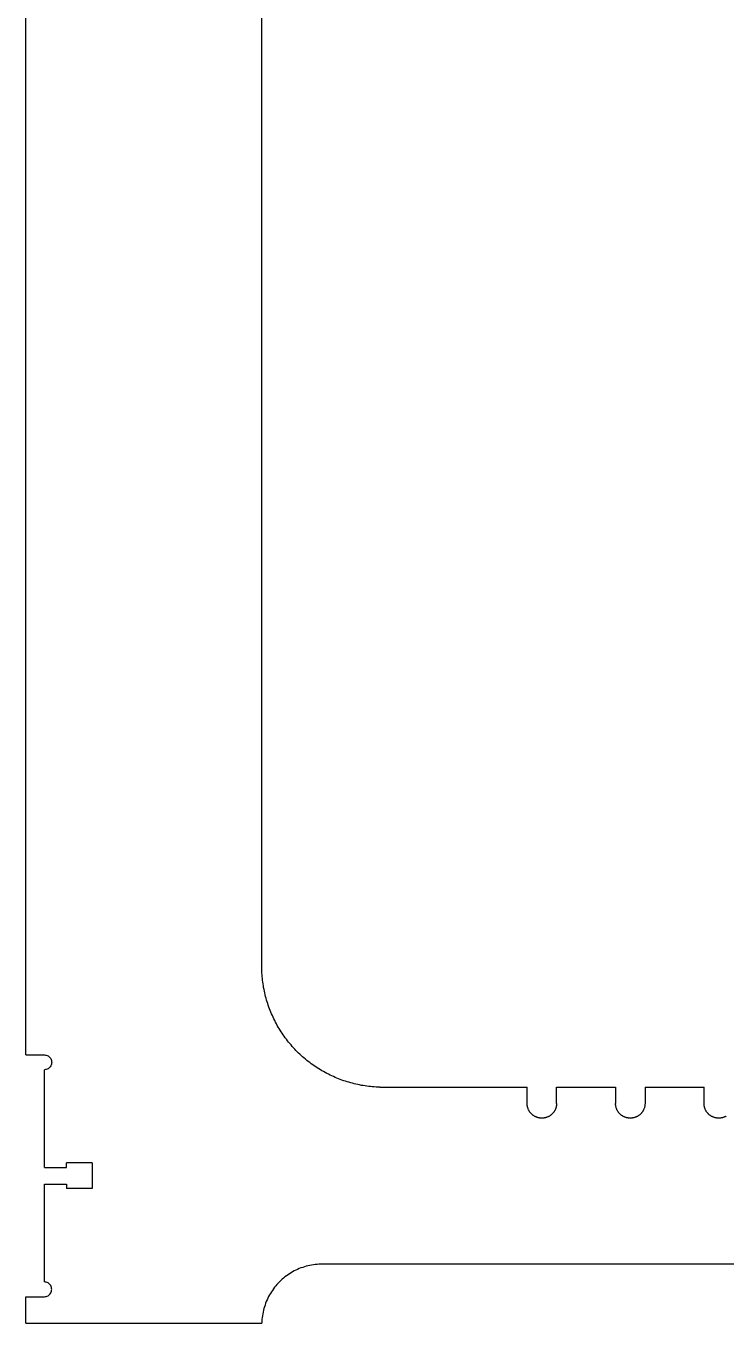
# Model space of a CAD drawing. Extents: x -100 to 100, y -46 to 46.
# Drawn here: x -21.87 to -10, y -45.92 to -23.92 of the extents above; entities that cross this region are included whole.
import ezdxf

# ---------------------------------------------------------------- set-up
doc = ezdxf.new("R2010")
doc.units = 0
doc.header["$MEASUREMENT"] = 0
doc.layers.get('0').update_dxf_attribs({"linetype": 'CONTINUOUS'})

msp = doc.modelspace()

# ---------------------------------------------------------------- linework, layer by layer
for p, q in [((-17.875, -39.917), (-17.875, -7.917)), ((-21.874, -41.37), (-21.874, -9.718)), ((-17.874, -39.948), (-17.875, -39.917)), ((-17.872, -39.979), (-17.874, -39.948)), ((-17.87, -40.01), (-17.872, -39.979)), ((-17.868, -40.041), (-17.87, -40.01)), ((-17.865, -40.072), (-17.868, -40.041)), ((-17.861, -40.103), (-17.865, -40.072)), ((-17.857, -40.134), (-17.861, -40.103)), ((-17.853, -40.165), (-17.857, -40.134)), ((-17.848, -40.196), (-17.853, -40.165)), ((-17.843, -40.227), (-17.848, -40.196)), ((-17.837, -40.257), (-17.843, -40.227)), ((-17.831, -40.288), (-17.837, -40.257)), ((-17.824, -40.318), (-17.831, -40.288)), ((-17.817, -40.349), (-17.824, -40.318)), ((-17.809, -40.379), (-17.817, -40.349)), ((-17.801, -40.409), (-17.809, -40.379)), ((-17.793, -40.439), (-17.801, -40.409)), ((-17.784, -40.469), (-17.793, -40.439)), ((-17.774, -40.499), (-17.784, -40.469)), ((-17.764, -40.528), (-17.774, -40.499)), ((-17.754, -40.558), (-17.764, -40.528)), ((-17.743, -40.587), (-17.754, -40.558)), ((-17.732, -40.616), (-17.743, -40.587)), ((-17.72, -40.645), (-17.732, -40.616)), ((-17.708, -40.673), (-17.72, -40.645)), ((-17.695, -40.702), (-17.708, -40.673)), ((-17.682, -40.73), (-17.695, -40.702)), ((-17.669, -40.759), (-17.682, -40.73)), ((-17.655, -40.786), (-17.669, -40.759)), ((-17.641, -40.814), (-17.655, -40.786)), ((-17.626, -40.842), (-17.641, -40.814)), ((-17.611, -40.869), (-17.626, -40.842)), ((-17.596, -40.896), (-17.611, -40.869)), ((-17.58, -40.923), (-17.596, -40.896)), ((-17.563, -40.949), (-17.58, -40.923)), ((-17.547, -40.976), (-17.563, -40.949)), ((-17.53, -41.002), (-17.547, -40.976)), ((-17.512, -41.028), (-17.53, -41.002)), ((-17.494, -41.053), (-17.512, -41.028)), ((-17.476, -41.078), (-17.494, -41.053)), ((-17.457, -41.103), (-17.476, -41.078)), ((-17.438, -41.128), (-17.457, -41.103)), ((-17.419, -41.152), (-17.438, -41.128)), ((-17.399, -41.177), (-17.419, -41.152)), ((-17.379, -41.2), (-17.399, -41.177)), ((-17.358, -41.224), (-17.379, -41.2)), ((-17.338, -41.247), (-17.358, -41.224)), ((-17.316, -41.27), (-17.338, -41.247)), ((-17.295, -41.292), (-17.316, -41.27)), ((-17.273, -41.315), (-17.295, -41.292)), ((-17.251, -41.337), (-17.273, -41.315)), ((-17.228, -41.358), (-17.251, -41.337)), ((-17.205, -41.379), (-17.228, -41.358)), ((-21.874, -41.37), (-21.562, -41.37)), ((-21.562, -41.37), (-21.545, -41.371)), ((-21.545, -41.371), (-21.529, -41.374)), ((-21.529, -41.374), (-21.514, -41.379)), ((-21.514, -41.379), (-21.499, -41.387)), ((-21.499, -41.387), (-21.485, -41.396)), ((-21.485, -41.396), (-21.473, -41.407)), ((-21.473, -41.407), (-21.462, -41.419)), ((-21.462, -41.571), (-21.473, -41.583)), ((-21.462, -41.419), (-21.453, -41.432)), ((-21.453, -41.557), (-21.462, -41.571)), ((-21.453, -41.432), (-21.446, -41.447)), ((-21.446, -41.543), (-21.453, -41.557)), ((-21.446, -41.447), (-21.441, -41.463)), ((-21.441, -41.527), (-21.446, -41.543)), ((-21.441, -41.463), (-21.438, -41.479)), ((-21.438, -41.511), (-21.441, -41.527)), ((-21.438, -41.479), (-21.437, -41.495)), ((-21.437, -41.495), (-21.438, -41.511)), ((-17.182, -41.4), (-17.205, -41.379)), ((-17.159, -41.421), (-17.182, -41.4)), ((-17.135, -41.441), (-17.159, -41.421)), ((-17.111, -41.461), (-17.135, -41.441)), ((-17.086, -41.48), (-17.111, -41.461)), ((-17.062, -41.499), (-17.086, -41.48)), ((-17.037, -41.518), (-17.062, -41.499)), ((-17.011, -41.536), (-17.037, -41.518)), ((-16.986, -41.554), (-17.011, -41.536)), ((-16.96, -41.571), (-16.986, -41.554)), ((-16.934, -41.588), (-16.96, -41.571)), ((-21.545, -41.619), (-21.562, -41.62)), ((-21.562, -43.279), (-21.562, -41.62)), ((-21.529, -41.616), (-21.545, -41.619)), ((-21.514, -41.61), (-21.529, -41.616)), ((-21.499, -41.603), (-21.514, -41.61)), ((-21.485, -41.594), (-21.499, -41.603)), ((-21.473, -41.583), (-21.485, -41.594)), ((-16.908, -41.605), (-16.934, -41.588)), ((-16.881, -41.621), (-16.908, -41.605)), ((-16.854, -41.637), (-16.881, -41.621)), ((-16.827, -41.653), (-16.854, -41.637)), ((-16.8, -41.668), (-16.827, -41.653)), ((-16.772, -41.683), (-16.8, -41.668)), ((-16.745, -41.697), (-16.772, -41.683)), ((-16.717, -41.711), (-16.745, -41.697)), ((-16.689, -41.724), (-16.717, -41.711)), ((-16.66, -41.737), (-16.689, -41.724)), ((-16.632, -41.75), (-16.66, -41.737)), ((-16.603, -41.762), (-16.632, -41.75)), ((-16.574, -41.773), (-16.603, -41.762)), ((-16.545, -41.785), (-16.574, -41.773)), ((-16.516, -41.796), (-16.545, -41.785)), ((-16.486, -41.806), (-16.516, -41.796)), ((-16.457, -41.816), (-16.486, -41.806)), ((-16.427, -41.825), (-16.457, -41.816)), ((-16.397, -41.834), (-16.427, -41.825)), ((-16.367, -41.843), (-16.397, -41.834)), ((-16.337, -41.851), (-16.367, -41.843)), ((-16.307, -41.859), (-16.337, -41.851)), ((-16.277, -41.866), (-16.307, -41.859)), ((-16.246, -41.873), (-16.277, -41.866)), ((-16.216, -41.879), (-16.246, -41.873)), ((-16.185, -41.885), (-16.216, -41.879)), ((-16.154, -41.89), (-16.185, -41.885)), ((-16.123, -41.895), (-16.154, -41.89)), ((-16.093, -41.899), (-16.123, -41.895)), ((-16.062, -41.903), (-16.093, -41.899)), ((-16.031, -41.907), (-16.062, -41.903)), ((-16, -41.91), (-16.031, -41.907)), ((-15.969, -41.912), (-16, -41.91)), ((-15.937, -41.914), (-15.969, -41.912)), ((-15.906, -41.916), (-15.937, -41.914)), ((-15.875, -41.917), (-15.906, -41.916)), ((-15.875, -41.917), (-13.375, -41.917)), ((-13.375, -42.192), (-13.375, -41.917)), ((-12.875, -41.917), (-11.875, -41.917)), ((-12.875, -42.192), (-12.875, -41.917)), ((-11.875, -41.917), (-11.875, -42.192)), ((-11.375, -41.917), (-10.375, -41.917)), ((-11.375, -41.917), (-11.375, -42.192)), ((-10.375, -42.192), (-10.375, -41.917)), ((-13.375, -42.2), (-13.375, -42.192)), ((-13.375, -42.208), (-13.375, -42.2)), ((-13.374, -42.215), (-13.375, -42.208)), ((-13.373, -42.223), (-13.374, -42.215)), ((-13.372, -42.231), (-13.373, -42.223)), ((-13.371, -42.239), (-13.372, -42.231)), ((-13.369, -42.246), (-13.371, -42.239)), ((-12.88, -42.239), (-12.881, -42.246)), ((-12.878, -42.231), (-12.88, -42.239)), ((-12.877, -42.223), (-12.878, -42.231)), ((-12.876, -42.215), (-12.877, -42.223)), ((-12.875, -42.2), (-12.876, -42.208)), ((-12.876, -42.208), (-12.876, -42.215)), ((-12.875, -42.192), (-12.875, -42.2)), ((-11.875, -42.2), (-11.875, -42.192)), ((-11.875, -42.208), (-11.875, -42.2)), ((-11.874, -42.215), (-11.875, -42.208)), ((-11.873, -42.223), (-11.874, -42.215)), ((-11.872, -42.231), (-11.873, -42.223)), ((-11.871, -42.239), (-11.872, -42.231)), ((-11.869, -42.246), (-11.871, -42.239)), ((-11.38, -42.239), (-11.381, -42.246)), ((-11.378, -42.231), (-11.38, -42.239)), ((-11.377, -42.223), (-11.378, -42.231)), ((-11.376, -42.215), (-11.377, -42.223)), ((-11.375, -42.2), (-11.376, -42.208)), ((-11.376, -42.208), (-11.376, -42.215)), ((-11.375, -42.192), (-11.375, -42.2)), ((-10.375, -42.2), (-10.375, -42.192)), ((-10.375, -42.208), (-10.375, -42.2)), ((-10.374, -42.215), (-10.375, -42.208)), ((-10.373, -42.223), (-10.374, -42.215)), ((-10.372, -42.231), (-10.373, -42.223)), ((-10.371, -42.239), (-10.372, -42.231)), ((-10.369, -42.246), (-10.371, -42.239)), ((-13.367, -42.254), (-13.369, -42.246)), ((-13.365, -42.262), (-13.367, -42.254)), ((-13.363, -42.269), (-13.365, -42.262)), ((-13.36, -42.277), (-13.363, -42.269)), ((-13.358, -42.284), (-13.36, -42.277)), ((-13.355, -42.291), (-13.358, -42.284)), ((-13.351, -42.298), (-13.355, -42.291)), ((-13.348, -42.305), (-13.351, -42.298)), ((-13.344, -42.312), (-13.348, -42.305)), ((-13.34, -42.319), (-13.344, -42.312)), ((-13.336, -42.326), (-13.34, -42.319)), ((-13.332, -42.332), (-13.336, -42.326)), ((-13.327, -42.339), (-13.332, -42.332)), ((-13.323, -42.345), (-13.327, -42.339)), ((-13.318, -42.351), (-13.323, -42.345)), ((-13.313, -42.357), (-13.318, -42.351)), ((-13.307, -42.363), (-13.313, -42.357)), ((-13.302, -42.369), (-13.307, -42.363)), ((-13.296, -42.374), (-13.302, -42.369)), ((-13.291, -42.379), (-13.296, -42.374)), ((-13.285, -42.385), (-13.291, -42.379)), ((-13.278, -42.389), (-13.285, -42.385)), ((-13.272, -42.394), (-13.278, -42.389)), ((-13.266, -42.399), (-13.272, -42.394)), ((-13.259, -42.403), (-13.266, -42.399)), ((-13.252, -42.407), (-13.259, -42.403)), ((-13.246, -42.411), (-13.252, -42.407)), ((-13.239, -42.415), (-13.246, -42.411)), ((-13.232, -42.418), (-13.239, -42.415)), ((-13.224, -42.421), (-13.232, -42.418)), ((-13.217, -42.424), (-13.224, -42.421)), ((-13.21, -42.427), (-13.217, -42.424)), ((-13.202, -42.43), (-13.21, -42.427)), ((-13.195, -42.432), (-13.202, -42.43)), ((-13.187, -42.434), (-13.195, -42.432)), ((-13.18, -42.436), (-13.187, -42.434)), ((-13.172, -42.437), (-13.18, -42.436)), ((-13.164, -42.439), (-13.172, -42.437)), ((-13.157, -42.44), (-13.164, -42.439)), ((-13.149, -42.441), (-13.157, -42.44)), ((-13.141, -42.441), (-13.149, -42.441)), ((-13.133, -42.442), (-13.141, -42.441)), ((-13.125, -42.442), (-13.133, -42.442)), ((-13.117, -42.442), (-13.125, -42.442)), ((-13.109, -42.441), (-13.117, -42.442)), ((-13.102, -42.441), (-13.109, -42.441)), ((-13.094, -42.44), (-13.102, -42.441)), ((-13.086, -42.439), (-13.094, -42.44)), ((-13.078, -42.437), (-13.086, -42.439)), ((-13.071, -42.436), (-13.078, -42.437)), ((-13.063, -42.434), (-13.071, -42.436)), ((-13.055, -42.432), (-13.063, -42.434)), ((-13.048, -42.43), (-13.055, -42.432)), ((-13.041, -42.427), (-13.048, -42.43)), ((-13.033, -42.424), (-13.041, -42.427)), ((-13.026, -42.421), (-13.033, -42.424)), ((-13.019, -42.418), (-13.026, -42.421)), ((-13.012, -42.415), (-13.019, -42.418)), ((-13.005, -42.411), (-13.012, -42.415)), ((-12.998, -42.407), (-13.005, -42.411)), ((-12.991, -42.403), (-12.998, -42.407)), ((-12.985, -42.399), (-12.991, -42.403)), ((-12.978, -42.394), (-12.985, -42.399)), ((-12.972, -42.389), (-12.978, -42.394)), ((-12.966, -42.385), (-12.972, -42.389)), ((-12.96, -42.379), (-12.966, -42.385)), ((-12.954, -42.374), (-12.96, -42.379)), ((-12.948, -42.369), (-12.954, -42.374)), ((-12.943, -42.363), (-12.948, -42.369)), ((-12.938, -42.357), (-12.943, -42.363)), ((-12.933, -42.351), (-12.938, -42.357)), ((-12.928, -42.345), (-12.933, -42.351)), ((-12.923, -42.339), (-12.928, -42.345)), ((-12.918, -42.332), (-12.923, -42.339)), ((-12.914, -42.326), (-12.918, -42.332)), ((-12.91, -42.319), (-12.914, -42.326)), ((-12.906, -42.312), (-12.91, -42.319)), ((-12.902, -42.305), (-12.906, -42.312)), ((-12.899, -42.298), (-12.902, -42.305)), ((-12.896, -42.291), (-12.899, -42.298)), ((-12.893, -42.284), (-12.896, -42.291)), ((-12.89, -42.277), (-12.893, -42.284)), ((-12.887, -42.269), (-12.89, -42.277)), ((-12.885, -42.262), (-12.887, -42.269)), ((-12.883, -42.254), (-12.885, -42.262)), ((-12.881, -42.246), (-12.883, -42.254)), ((-11.867, -42.254), (-11.869, -42.246)), ((-11.865, -42.262), (-11.867, -42.254)), ((-11.863, -42.269), (-11.865, -42.262)), ((-11.86, -42.277), (-11.863, -42.269)), ((-11.858, -42.284), (-11.86, -42.277)), ((-11.855, -42.291), (-11.858, -42.284)), ((-11.851, -42.298), (-11.855, -42.291)), ((-11.848, -42.305), (-11.851, -42.298)), ((-11.844, -42.312), (-11.848, -42.305)), ((-11.84, -42.319), (-11.844, -42.312)), ((-11.836, -42.326), (-11.84, -42.319)), ((-11.832, -42.332), (-11.836, -42.326)), ((-11.827, -42.339), (-11.832, -42.332)), ((-11.823, -42.345), (-11.827, -42.339)), ((-11.818, -42.351), (-11.823, -42.345)), ((-11.813, -42.357), (-11.818, -42.351)), ((-11.807, -42.363), (-11.813, -42.357)), ((-11.802, -42.369), (-11.807, -42.363)), ((-11.796, -42.374), (-11.802, -42.369)), ((-11.791, -42.379), (-11.796, -42.374)), ((-11.785, -42.385), (-11.791, -42.379)), ((-11.778, -42.389), (-11.785, -42.385)), ((-11.772, -42.394), (-11.778, -42.389)), ((-11.766, -42.399), (-11.772, -42.394)), ((-11.759, -42.403), (-11.766, -42.399)), ((-11.752, -42.407), (-11.759, -42.403)), ((-11.746, -42.411), (-11.752, -42.407)), ((-11.739, -42.415), (-11.746, -42.411)), ((-11.732, -42.418), (-11.739, -42.415)), ((-11.724, -42.421), (-11.732, -42.418)), ((-11.717, -42.424), (-11.724, -42.421)), ((-11.71, -42.427), (-11.717, -42.424)), ((-11.702, -42.43), (-11.71, -42.427)), ((-11.695, -42.432), (-11.702, -42.43)), ((-11.687, -42.434), (-11.695, -42.432)), ((-11.68, -42.436), (-11.687, -42.434)), ((-11.672, -42.437), (-11.68, -42.436)), ((-11.664, -42.439), (-11.672, -42.437)), ((-11.657, -42.44), (-11.664, -42.439)), ((-11.649, -42.441), (-11.657, -42.44)), ((-11.641, -42.441), (-11.649, -42.441)), ((-11.633, -42.442), (-11.641, -42.441)), ((-11.625, -42.442), (-11.633, -42.442)), ((-11.617, -42.442), (-11.625, -42.442)), ((-11.609, -42.441), (-11.617, -42.442)), ((-11.602, -42.441), (-11.609, -42.441)), ((-11.594, -42.44), (-11.602, -42.441)), ((-11.586, -42.439), (-11.594, -42.44)), ((-11.578, -42.437), (-11.586, -42.439)), ((-11.571, -42.436), (-11.578, -42.437)), ((-11.563, -42.434), (-11.571, -42.436)), ((-11.555, -42.432), (-11.563, -42.434)), ((-11.548, -42.43), (-11.555, -42.432)), ((-11.541, -42.427), (-11.548, -42.43)), ((-11.533, -42.424), (-11.541, -42.427)), ((-11.526, -42.421), (-11.533, -42.424)), ((-11.519, -42.418), (-11.526, -42.421)), ((-11.512, -42.415), (-11.519, -42.418)), ((-11.505, -42.411), (-11.512, -42.415)), ((-11.498, -42.407), (-11.505, -42.411)), ((-11.491, -42.403), (-11.498, -42.407)), ((-11.485, -42.399), (-11.491, -42.403)), ((-11.478, -42.394), (-11.485, -42.399)), ((-11.472, -42.389), (-11.478, -42.394)), ((-11.466, -42.385), (-11.472, -42.389)), ((-11.46, -42.379), (-11.466, -42.385)), ((-11.454, -42.374), (-11.46, -42.379)), ((-11.448, -42.369), (-11.454, -42.374)), ((-11.443, -42.363), (-11.448, -42.369)), ((-11.438, -42.357), (-11.443, -42.363)), ((-11.433, -42.351), (-11.438, -42.357)), ((-11.428, -42.345), (-11.433, -42.351)), ((-11.423, -42.339), (-11.428, -42.345)), ((-11.418, -42.332), (-11.423, -42.339)), ((-11.414, -42.326), (-11.418, -42.332)), ((-11.41, -42.319), (-11.414, -42.326)), ((-11.406, -42.312), (-11.41, -42.319)), ((-11.402, -42.305), (-11.406, -42.312)), ((-11.399, -42.298), (-11.402, -42.305)), ((-11.396, -42.291), (-11.399, -42.298)), ((-11.393, -42.284), (-11.396, -42.291)), ((-11.39, -42.277), (-11.393, -42.284)), ((-11.387, -42.269), (-11.39, -42.277)), ((-11.385, -42.262), (-11.387, -42.269)), ((-11.383, -42.254), (-11.385, -42.262)), ((-11.381, -42.246), (-11.383, -42.254)), ((-10.367, -42.254), (-10.369, -42.246)), ((-10.365, -42.262), (-10.367, -42.254)), ((-10.363, -42.269), (-10.365, -42.262)), ((-10.36, -42.277), (-10.363, -42.269)), ((-10.358, -42.284), (-10.36, -42.277)), ((-10.355, -42.291), (-10.358, -42.284)), ((-10.351, -42.298), (-10.355, -42.291)), ((-10.348, -42.305), (-10.351, -42.298)), ((-10.344, -42.312), (-10.348, -42.305)), ((-10.34, -42.319), (-10.344, -42.312)), ((-10.336, -42.326), (-10.34, -42.319)), ((-10.332, -42.332), (-10.336, -42.326)), ((-10.327, -42.339), (-10.332, -42.332)), ((-10.323, -42.345), (-10.327, -42.339)), ((-10.318, -42.351), (-10.323, -42.345)), ((-10.313, -42.357), (-10.318, -42.351)), ((-10.307, -42.363), (-10.313, -42.357)), ((-10.302, -42.369), (-10.307, -42.363)), ((-10.296, -42.374), (-10.302, -42.369)), ((-10.291, -42.379), (-10.296, -42.374)), ((-10.285, -42.385), (-10.291, -42.379)), ((-10.278, -42.389), (-10.285, -42.385)), ((-10.272, -42.394), (-10.278, -42.389)), ((-10.266, -42.399), (-10.272, -42.394)), ((-10.259, -42.403), (-10.266, -42.399)), ((-10.252, -42.407), (-10.259, -42.403)), ((-10.246, -42.411), (-10.252, -42.407)), ((-10.239, -42.415), (-10.246, -42.411)), ((-10.232, -42.418), (-10.239, -42.415)), ((-10.224, -42.421), (-10.232, -42.418)), ((-10.217, -42.424), (-10.224, -42.421)), ((-10.21, -42.427), (-10.217, -42.424)), ((-10.202, -42.43), (-10.21, -42.427)), ((-10.195, -42.432), (-10.202, -42.43)), ((-10.187, -42.434), (-10.195, -42.432)), ((-10.18, -42.436), (-10.187, -42.434)), ((-10.172, -42.437), (-10.18, -42.436)), ((-10.164, -42.439), (-10.172, -42.437)), ((-10.157, -42.44), (-10.164, -42.439)), ((-10.149, -42.441), (-10.157, -42.44)), ((-10.141, -42.441), (-10.149, -42.441)), ((-10.133, -42.442), (-10.141, -42.441)), ((-10.125, -42.442), (-10.133, -42.442)), ((-10.117, -42.442), (-10.125, -42.442)), ((-10.109, -42.441), (-10.117, -42.442)), ((-10.102, -42.441), (-10.109, -42.441)), ((-10.094, -42.44), (-10.102, -42.441)), ((-10.086, -42.439), (-10.094, -42.44)), ((-10.078, -42.437), (-10.086, -42.439)), ((-10.071, -42.436), (-10.078, -42.437)), ((-10.063, -42.434), (-10.071, -42.436)), ((-10.055, -42.432), (-10.063, -42.434)), ((-10.048, -42.43), (-10.055, -42.432)), ((-10.041, -42.427), (-10.048, -42.43)), ((-10.033, -42.424), (-10.041, -42.427)), ((-10.026, -42.421), (-10.033, -42.424)), ((-10.019, -42.418), (-10.026, -42.421)), ((-10.012, -42.415), (-10.019, -42.418)), ((-10.005, -42.411), (-10.012, -42.415)), ((-9.998, -42.407), (-10.005, -42.411)), ((-21.562, -43.279), (-21.187, -43.279)), ((-21.187, -43.279), (-21.187, -43.198)), ((-20.749, -43.198), (-21.187, -43.198)), ((-20.749, -43.198), (-20.749, -43.636)), ((-21.562, -43.561), (-21.187, -43.561)), ((-21.562, -45.22), (-21.562, -43.561)), ((-21.187, -43.561), (-21.187, -43.636)), ((-20.749, -43.636), (-21.187, -43.636)), ((-17.43, -45.098), (-17.456, -45.117)), ((-17.405, -45.081), (-17.43, -45.098)), ((-17.378, -45.065), (-17.405, -45.081)), ((-17.351, -45.049), (-17.378, -45.065)), ((-17.324, -45.034), (-17.351, -45.049)), ((-17.296, -45.02), (-17.324, -45.034)), ((-17.268, -45.007), (-17.296, -45.02)), ((-17.239, -44.994), (-17.268, -45.007)), ((-17.21, -44.983), (-17.239, -44.994)), ((-17.181, -44.972), (-17.21, -44.983)), ((-17.151, -44.963), (-17.181, -44.972)), ((-17.121, -44.954), (-17.151, -44.963)), ((-17.091, -44.946), (-17.121, -44.954)), ((-17.061, -44.939), (-17.091, -44.946)), ((-17.03, -44.933), (-17.061, -44.939)), ((-16.999, -44.928), (-17.03, -44.933)), ((-16.968, -44.924), (-16.999, -44.928)), ((-16.937, -44.921), (-16.968, -44.924)), ((-16.906, -44.918), (-16.937, -44.921)), ((-16.875, -44.917), (-16.906, -44.918)), ((-1.877, -44.917), (-16.875, -44.917)), ((-21.545, -45.221), (-21.562, -45.22)), ((-21.529, -45.224), (-21.545, -45.221)), ((-21.514, -45.229), (-21.529, -45.224)), ((-21.499, -45.237), (-21.514, -45.229)), ((-21.485, -45.246), (-21.499, -45.237)), ((-21.473, -45.257), (-21.485, -45.246)), ((-21.462, -45.269), (-21.473, -45.257)), ((-21.453, -45.282), (-21.462, -45.269)), ((-21.446, -45.297), (-21.453, -45.282)), ((-21.441, -45.313), (-21.446, -45.297)), ((-21.438, -45.329), (-21.441, -45.313)), ((-17.657, -45.311), (-17.675, -45.336)), ((-17.637, -45.287), (-17.657, -45.311)), ((-17.617, -45.263), (-17.637, -45.287)), ((-17.596, -45.24), (-17.617, -45.263)), ((-17.574, -45.218), (-17.596, -45.24)), ((-17.552, -45.196), (-17.574, -45.218)), ((-17.529, -45.175), (-17.552, -45.196)), ((-17.505, -45.155), (-17.529, -45.175)), ((-17.481, -45.135), (-17.505, -45.155)), ((-17.456, -45.117), (-17.481, -45.135)), ((-21.874, -45.917), (-21.874, -45.47)), ((-21.874, -45.47), (-21.562, -45.47)), ((-21.562, -45.47), (-21.545, -45.469)), ((-21.545, -45.469), (-21.529, -45.466)), ((-21.529, -45.466), (-21.514, -45.46)), ((-21.514, -45.46), (-21.499, -45.453)), ((-21.499, -45.453), (-21.485, -45.444)), ((-21.485, -45.444), (-21.473, -45.433)), ((-21.473, -45.433), (-21.462, -45.421)), ((-21.462, -45.421), (-21.453, -45.407)), ((-21.453, -45.407), (-21.446, -45.393)), ((-21.446, -45.393), (-21.441, -45.377)), ((-21.441, -45.377), (-21.438, -45.361)), ((-21.437, -45.345), (-21.438, -45.329)), ((-21.438, -45.361), (-21.437, -45.345)), ((-17.785, -45.524), (-17.798, -45.553)), ((-17.772, -45.496), (-17.785, -45.524)), ((-17.758, -45.468), (-17.772, -45.496)), ((-17.743, -45.441), (-17.758, -45.468)), ((-17.727, -45.414), (-17.743, -45.441)), ((-17.711, -45.388), (-17.727, -45.414)), ((-17.694, -45.362), (-17.711, -45.388)), ((-17.675, -45.336), (-17.694, -45.362)), ((-17.853, -45.731), (-17.859, -45.762)), ((-17.846, -45.701), (-17.853, -45.731)), ((-17.838, -45.671), (-17.846, -45.701)), ((-17.829, -45.641), (-17.838, -45.671)), ((-17.82, -45.611), (-17.829, -45.641)), ((-17.809, -45.582), (-17.82, -45.611)), ((-17.798, -45.553), (-17.809, -45.582)), ((-21.874, -45.917), (-17.875, -45.917)), ((-17.874, -45.886), (-17.875, -45.917)), ((-17.871, -45.855), (-17.874, -45.886)), ((-17.868, -45.824), (-17.871, -45.855)), ((-17.864, -45.793), (-17.868, -45.824)), ((-17.859, -45.762), (-17.864, -45.793))]:
    msp.add_line(p, q)

doc.saveas('drawing.dxf')
